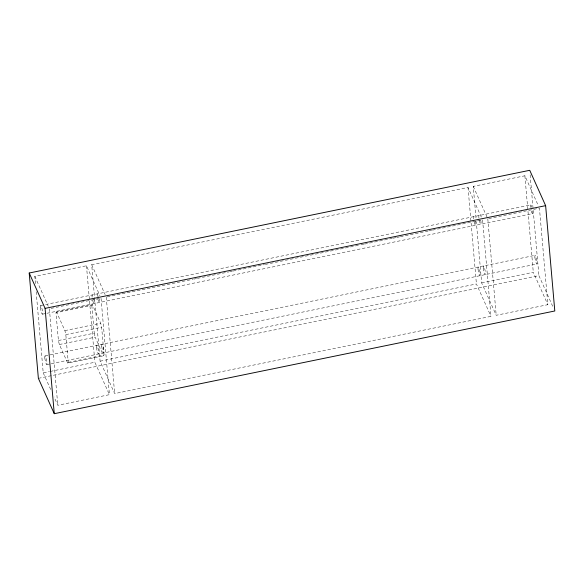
<?xml version="1.0" encoding="UTF-8"?>
<svg xmlns="http://www.w3.org/2000/svg" width="584" height="584" viewBox="0 0 584 584"><rect width="100%" height="100%" fill="white"/><g stroke="black" fill="none" stroke-linecap="round" stroke-linejoin="round"><path stroke-width="0.44" stroke-dasharray="2.92 2.19" d="M55.998 312.754L56.509 311.966L92.338 304.614L100.718 323.259L101.653 327.259L104.069 355.021L103.55 355.809L67.722 363.16L59.342 344.516L58.415 340.516L55.998 312.754L91.827 305.396L92.338 304.614M67.722 363.16L68.24 362.379L65.817 334.61L64.89 330.61L56.509 311.966M35.441 283.568L34.814 276.356L86.461 265.757L99.908 295.665M432.518 230.125L482.574 219.854L490.976 316.36L114.661 393.594L100.098 361.189L91.695 264.683L468.01 187.449L481.45 217.357M475.989 217.941L473.244 186.376L524.885 175.777L538.331 205.685M40.617 305.534L530.688 204.955A4.424 0.715 78.4 0 1 531.841 207.283M51.158 308.388L101.025 298.154L109.427 394.667L57.787 405.267L54.049 396.959M107.149 296.898L192.961 279.291M193.859 279.108L196.538 278.553M197.428 278.371L228.716 271.954M229.607 271.764L232.293 271.217M233.184 271.034L264.472 264.61M265.362 264.428L360.116 244.981M361.007 244.798L363.686 244.251M364.584 244.068L392.295 238.381M393.185 238.199L395.864 237.644M396.762 237.462L399.441 236.914M400.339 236.732L428.043 231.045M428.941 230.862L431.62 230.308M488.691 218.598L539.448 208.181L547.858 304.687L496.21 315.287L481.647 282.89L476.303 221.555M42.428 314.192L45.997 313.462M46.888 313.279L532.499 213.613A4.424 0.715 78.4 0 0 532.338 209.371M64.89 330.61L100.718 323.259M65.817 334.61L101.653 327.259M58.415 340.516L94.243 333.165L91.827 305.396M59.342 344.516L95.177 337.165L103.55 355.809M45.012 355.933L535.083 255.354M46.815 364.591L50.385 363.861M51.275 363.679L536.886 264.019M68.24 362.379L104.069 355.021M36.15 291.686L43.223 372.862L49.457 371.585M50.348 371.402L94.871 362.262L109.427 394.667M100.098 361.189L476.413 283.963L490.976 316.36M481.647 282.89L533.294 272.29L547.858 304.687M38.369 378.344L538.908 275.619L553.318 307.688M473.244 186.376L487.056 217.117M91.695 264.683L105.135 294.591M34.814 276.356L48.26 306.264M43.223 372.862L51.063 390.309M94.243 333.165L95.177 337.165M530.133 174.835L538.908 275.619M524.885 175.777L533.294 272.29M487.801 218.781L496.21 315.287M468.01 187.449L476.413 283.963M106.259 297.081L114.661 393.594M86.461 265.757L89.447 300.03M89.527 300.928L94.871 362.262M49.377 308.753L57.787 405.267M532.52 213.605A4.424 0.715 78.4 0 1 531.046 210.123M530.564 207.408A4.424 0.715 78.4 0 1 530.717 204.947M93.907 299.315A4.424 0.715 78.4 0 1 94.097 303.578A4.424 0.715 78.4 0 1 92.622 300.096M92.111 297.176A4.424 0.715 78.4 0 1 92.301 294.927A4.424 0.715 78.4 0 1 93.389 297.176M475.449 221.015A4.424 0.715 78.4 0 1 475.61 225.293A4.424 0.715 78.4 0 1 474.069 221.351M473.661 218.876A4.424 0.715 78.4 0 1 473.85 216.62A4.424 0.715 78.4 0 1 474.938 218.869M99.222 298.679A4.424 0.715 78.4 0 1 99.258 302.527A4.424 0.715 78.4 0 1 97.754 298.585M97.389 296.468A4.424 0.715 78.4 0 1 97.535 293.854A4.424 0.715 78.4 0 1 98.733 296.497M480.771 220.38A4.424 0.715 78.4 0 1 480.807 224.219A4.424 0.715 78.4 0 1 479.303 220.278M478.938 218.161A4.424 0.715 78.4 0 1 479.011 215.569A4.424 0.715 78.4 0 1 480.055 217.431M44.844 358.021A4.424 0.715 78.4 0 0 46.764 364.599A4.424 0.715 78.4 0 0 46.129 358.167A4.424 0.715 78.4 0 0 44.844 358.021M534.915 257.442A4.424 0.715 78.4 0 0 536.835 264.019A4.424 0.715 78.4 0 0 536.2 257.595A4.424 0.715 78.4 0 0 534.915 257.442M40.449 307.622A4.424 0.715 78.4 0 0 42.377 314.199A4.424 0.715 78.4 0 0 41.741 307.768A4.424 0.715 78.4 0 0 40.449 307.622M96.491 347.451A4.424 0.715 78.4 0 0 98.411 353.999A4.424 0.715 78.4 0 0 97.769 347.538A4.424 0.715 78.4 0 0 96.491 347.451M478.033 269.144A4.424 0.715 78.4 0 0 479.96 275.692A4.424 0.715 78.4 0 0 479.311 269.239A4.424 0.715 78.4 0 0 478.033 269.144M101.725 346.378A4.424 0.715 78.4 0 0 103.645 352.926A4.424 0.715 78.4 0 0 103.003 346.465A4.424 0.715 78.4 0 0 101.725 346.378M483.267 268.071A4.424 0.715 78.4 0 0 485.194 274.619A4.424 0.715 78.4 0 0 484.545 268.166A4.424 0.715 78.4 0 0 483.267 268.071"/><path stroke-width="0.88" d="M29.2 273.02L529.739 170.302L545.631 205.656L554.8 310.98L54.261 413.698L38.369 378.344L29.2 273.02L45.092 308.381L54.261 413.698M45.092 308.381L545.631 205.656"/></g></svg>
